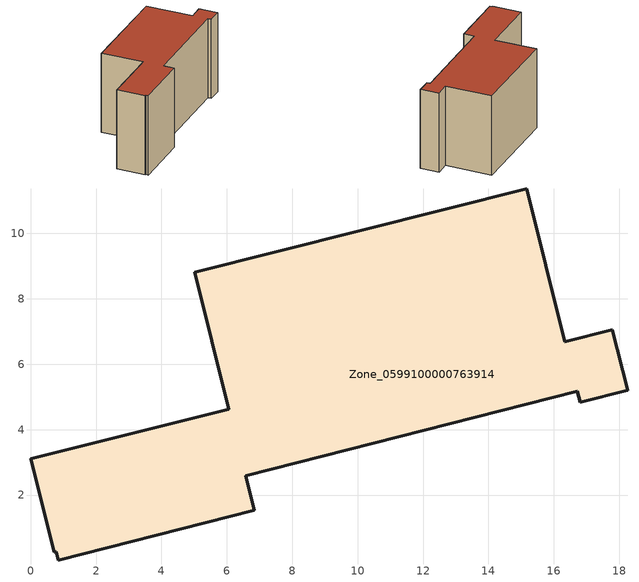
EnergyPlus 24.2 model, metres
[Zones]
Zone_0599100000763914
 floor ground (C_G): 16.34,6.69 17.79,7.06 18.26,5.21 16.8,4.84 16.72,5.17 6.57,2.59 6.84,1.54 0.84,0.01 0.78,0.27 0.73,0.25 0,3.11 6.06,4.63 5.01,8.81 15.17,11.36 z0
 wall outside (C_F): 0.84,0.01 6.84,1.54 6.57,2.59 16.72,5.17 16.8,4.84 18.26,5.21 17.79,7.06 16.34,6.69 15.17,11.36 5.01,8.81 6.06,4.63 0,3.11 0.73,0.25 0.78,0.27 0.84,0.01 z0:8.43
 roof outside (C_R): 0.78,0.27 0.84,0.01 6.84,1.54 6.57,2.59 16.72,5.17 16.8,4.84 18.26,5.21 17.79,7.06 16.34,6.69 15.17,11.36 5.01,8.81 6.06,4.63 0,3.11 0.73,0.25 z8.43
[BUILDING]
Pand.0599100000763914: North Axis=0; Terrain=City; Loads Convergence Tolerance Value=0.04; Temperature Convergence Tolerance Value=0.4; Solar Distribution=FullExterior; Maximum Number of Warmup Days=25; Minimum Number of Warmup Days=1
[Site:Location]
Rotterdam.The.Hague.AP_ZH_NLD Design_Conditions: Latitude=51.96; Longitude=4.45; Time Zone=1; Elevation=-4.5
[SITE:GROUNDTEMPERATURE:BUILDINGSURFACE]
18, 18, 18, 18, 18, 18, 18, 18, 18, 18, 18, 18
[MATERIAL] Thermal Absorptance=0.9; Solar Absorptance=0.7; Visible Absorptance=0.7
Name | Roughness | Thickness | Conductivity | Density | Specific Heat
G.TC.1975-1991 | MediumSmooth | 0.15 | 0.288461 | 540 | 1210
F.TC.1975-1991 | Rough | 0.3 | 0.230769 | 1920 | 840
R.TC.1975-1991 | MediumRough | 0.2 | 0.153846 | 1500 | 1000
[CONSTRUCTION]
C_G: G.TC.1975-1991
C_F: F.TC.1975-1991
C_R: R.TC.1975-1991
[ZONE]
Zone_0599100000763914: Type=1; Multiplier=1; Ceiling Height=Autocalculate; Volume=Autocalculate; Floor Area=autocalculate; Part of Total Floor Area=Yes
[ZONEINFILTRATION:DESIGNFLOWRATE]
Infil_Zone_0599100000763914: Zone or ZoneList or Space or SpaceList=Zone_0599100000763914; Schedule=AlwaysOn; Design Flow Rate Calculation Method=Flow/Area; Flow Rate per Floor Area=0.003; Constant Term Coefficient=1; Temperature Term Coefficient=0; Velocity Term Coefficient=0; Velocity Squared Term Coefficient=0
[HVACTEMPLATE:ZONE:IDEALLOADSAIRSYSTEM]
Zone_0599100000763914: Maximum Heating Supply Air Temperature=50; Minimum Cooling Supply Air Temperature=13; Maximum Heating Supply Air Humidity Ratio=0.0156; Minimum Cooling Supply Air Humidity Ratio=0.0077; Heating Limit=NoLimit; Cooling Limit=NoLimit; Dehumidification Control Type=ConstantSensibleHeatRatio; Cooling Sensible Heat Ratio=0.7; Dehumidification Setpoint=60; Humidification Control Type=None; Humidification Setpoint=30; Outdoor Air Method=None; Outdoor Air Flow Rate per Person=0.00944; Outdoor Air Flow Rate per Zone Floor Area=0; Outdoor Air Flow Rate per Zone=0; Demand Controlled Ventilation Type=None; Outdoor Air Economizer Type=NoEconomizer; Heat Recovery Type=None; Sensible Heat Recovery Effectiveness=0.7; Latent Heat Recovery Effectiveness=0.65
[ZONECONTROL:THERMOSTAT]
ThermostatControl_Zone_0599100000763914: Zone or ZoneList=Zone_0599100000763914; Control Type Schedule=DualSetpointControlType; Control 1=Thermostat_Zone_0599100000763914; Temperature Difference Between Cutout And Setpoint=0
[THERMOSTATSETPOINT:DUALSETPOINT]
Thermostat_Zone_0599100000763914: Heating Setpoint Temperature Schedule=HeatingSetpoint_Zone_0599100000763914; Cooling Setpoint Temperature Schedule=CoolingSetpoint_Zone_0599100000763914
[SCHEDULE:COMPACT]
HeatingSetpoint_Zone_0599100000763914: Through: 12/31, For: AllDays, Until: 24:00, 21
CoolingSetpoint_Zone_0599100000763914: Through: 12/31, For: AllDays, Until: 24:00, 24
DualSetpointControlType: Through: 12/31, For: AllDays, Until: 24:00, 4
AlwaysOn: Through: 12/31, For: AllDays, Until: 24:00, 1
